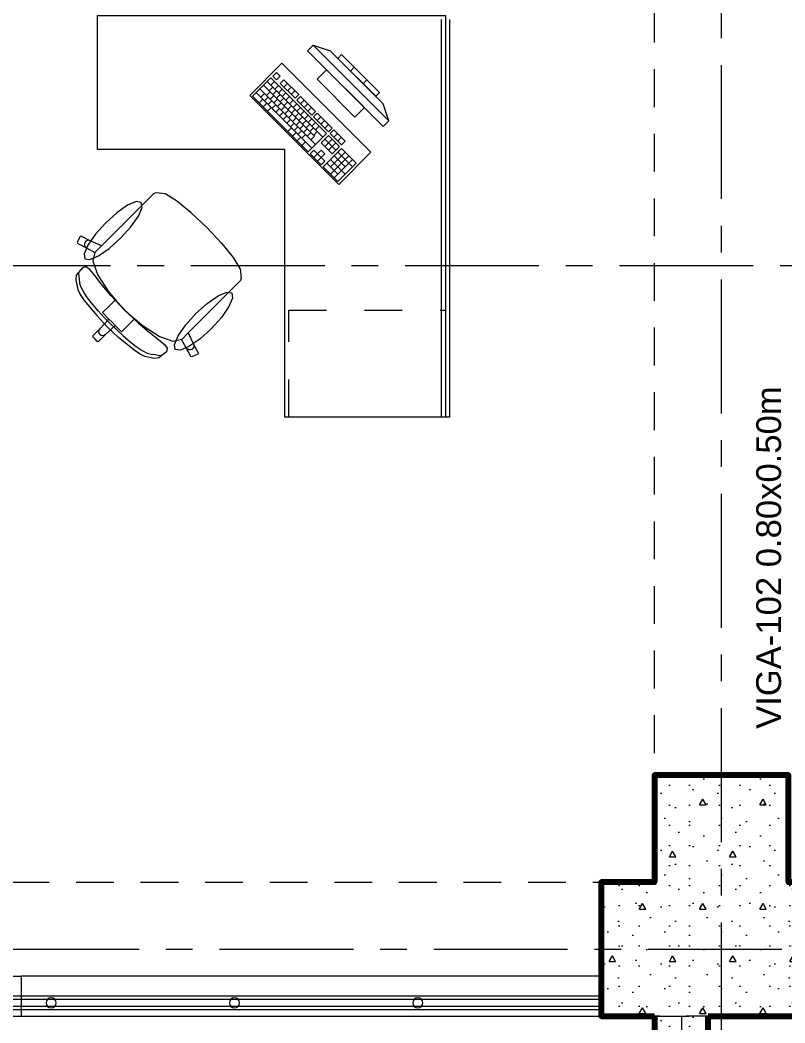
# Model space of a CAD drawing. Header units: inches. Extents: x -38 to 5698, y -33 to 92.
# Drawn here: x 219.701 to 222.557, y 7.175 to 10.918 of the extents above; entities that cross this region are included whole.
import ezdxf

# ---------------------------------------------------------------- set-up
doc = ezdxf.new("R2010")
doc.units = ezdxf.units.IN
doc.header["$MEASUREMENT"] = 0
doc.set_wipeout_variables(frame=1)
for name, pattern in [('Hidden Line', [0.195611, 0.141111, -0.0545]), ('Punto & Raya', [0.65, 0.5, -0.075, 0, -0.075]), ('Rayas', [0.282222, 0.141111, -0.141111]), ('Wipeout_Contour', [1, 0, -1])]:
    doc.linetypes.add(name, pattern=pattern)
for name, color, linetype in [('02 _ ARQ _ ALB _ Ejes Generales', 7, 'Continuous'), ('02 _ ARQ _ ZON _ Espacio.3D', 7, 'Continuous'), ('08 _ STR _ EXT _ 06 Columnas', 7, 'Continuous'), ('08 _ STR _ EXT _ 07 Losa Aligerada', 7, 'Continuous'), ('08 _ STR _ EXT _ 08 Placas', 7, 'Continuous'), ('08 _ STR _ EXT _ 09 Vigas', 7, 'Continuous'), ('Estructura - 04 MURO', 253, 'Continuous'), ('Interior - Escaleras & Barandillas', 7, 'Continuous'), ('Interior - Mobiliario', 7, 'Continuous'), ('Marcador - Secciones', 251, 'Continuous'), ('Notas - Etiquetas', 251, 'Continuous')]:
    doc.layers.add(name, color=color, linetype=linetype)
doc.styles.add('Estilo_Generado_4', font='swisse.ttf')
pattern_1 = [(0, (185.00002, 3e-09), (0, 0.3897114), [0.024375, -0.200625]), (0, (185.11252, 0.19486), (0, 0.3897114), [0.024375, -0.200625]), (60, (185.00002, 3e-09), (-0.3375, 0.1948557), [0.024375, -0.200625]), (60, (185.22502, 3e-09), (-0.3375, 0.1948557), [0.024375, -0.200625]), (120, (185.0244, 3e-09), (0.3375, 0.1948557), [0.024375, -0.200625]), (120, (185.2494, 3e-09), (0.3375, 0.1948557), [0.024375, -0.200625]), (0, (185.00002, 0.0375), (0, 0.075), [0, -0.075, 0, -0.1125]), (45, (185.03752, 0.0375), (-0.05303301, 0.05303301), [0, -0.05625, 0, -0.09375])]

msp = doc.modelspace()

# ---------------------------------------------------------------- hatches: boundary and pattern name
at = {"layer": '08 _ STR _ EXT _ 06 Columnas', "linetype": 'Continuous', "lineweight": 9}
h = msp.add_hatch(dxfattribs=at)
h.set_pattern_fill('HORMIGÓN_EN_MASA_0002', style=0, pattern_type=2)
h.set_pattern_definition(pattern_1)
h.paths.add_polyline_path([(222.27, 7.35), (222.07, 7.2), (222.27, 7.2)])
h = msp.add_hatch(dxfattribs=at)
h.set_pattern_fill('HORMIGÓN_EN_MASA_0002', style=0, pattern_type=2)
h.set_pattern_definition(pattern_1)
h.paths.add_polyline_path([(222.07, 7.2), (222.27, 7.35), (222.07, 7.35)])
at = {"layer": '08 _ STR _ EXT _ 08 Placas', "linetype": 'Continuous', "lineweight": 9}
h = msp.add_hatch(dxfattribs=at)
h.set_pattern_fill('HORMIGÓN_EN_MASA_0002', color=250, style=0, pattern_type=2)
h.set_pattern_definition(pattern_1)
h.paths.add_polyline_path([(222.07, 4.9463), (222.1404, 4.9463), (222.27, 5.8707), (222.27, 7.2), (222.07, 7.2)])

# ---------------------------------------------------------------- linework, layer by layer
at = {"layer": '02 _ ARQ _ ALB _ Ejes Generales', "color": 252, "linetype": 'Punto & Raya', "lineweight": 13}
for p, q in [((222.32, 3.05), (222.32, 44.9)), ((190.8454, 7.45), (239.57, 7.45))]:
    msp.add_line(p, q, dxfattribs=at)
at = {"layer": '02 _ ARQ _ ZON _ Espacio.3D', "color": 254, "linetype": 'Continuous', "lineweight": 0, "flags": 128}
msp.add_lwpolyline([(229.07, 16.9), (228.27, 16.9), (228.27, 17.35), (222.6196, 17.35), (222.6196, 17.15), (222.6196, 16.5), (222.0196, 16.5), (222.0196, 17.15), (219.27, 17.15), (219.27, 7.35), (221.87, 7.35), (221.87, 7.7), (222.07, 7.7), (222.07, 8.1), (222.57, 8.1), (222.57, 7.7), (222.77, 7.7), (222.77, 7.2), (222.27, 7.2), (222.27, 4.9463)], dxfattribs=at)
at = {"layer": '08 _ STR _ EXT _ 07 Losa Aligerada', "color": 7, "linetype": 'Rayas', "lineweight": 18, "flags": 128}
msp.add_lwpolyline([(193.22, 11.97, 1.049431), (198.7936, 6.3), (209.6002, 6.3), (209.6002, 6.2005), (214.7981, 6.2005), (214.7981, 7.2), (222.07, 7.2), (222.07, 5.6637), (223.2699, 5.6637), (223.2699, 4.2), (228.3699, 4.2), (228.3699, 5.6637), (229.57, 5.6637), (229.57, 7.2), (236.57, 7.2), (236.57, 14.9999), (236.57, 15.1499), (236.5699, 15.1499), (236.5699, 15.7999), (236.57, 15.7999), (236.57, 18.1001), (236.57, 20.35), (234.07, 20.35), (231.67, 20.35), (231.67, 22.35), (231.67, 22.6), (231.67, 24.5), (231.67, 24.75), (231.67, 26.75), (236.57, 26.75), (236.57, 29.7), (236.57, 35.2005), (236.57, 39.9), (228.67, 39.9), (223.5529, 39.9), (223.5529, 40.9), (218.9324, 40.9), (218.9324, 39.9), (208.37, 39.9), (208.37, 41.4352), (207.42, 41.4352), (207.42, 42.9), (202.22, 42.9), (202.22, 41.4352), (201.2699, 41.4352), (201.2699, 39.9), (196.27, 39.9), (196.27, 41.1), (192.87, 41.1), (192.87, 37.7), (194.07, 37.7), (194.07, 33.9), (193.17, 33.9), (193.17, 21.2663), (193.22, 21.2663)], format="xyb", close=True, dxfattribs=at)
at = {"layer": '08 _ STR _ EXT _ 07 Losa Aligerada', "color": 7, "linetype": 'Continuous', "lineweight": 18, "flags": 128}
msp.add_lwpolyline([(193.17, 6.3), (212.7179, 6.3), (212.7179, 6.2005), (217.425, 6.2005), (217.425, 7.2), (222.17, 7.2), (222.17, 4.4445), (223.2699, 4.4445), (223.2699, 4.2), (228.3699, 4.2), (228.3699, 4.4445), (229.37, 4.4445)], dxfattribs=at)
at = {"layer": '08 _ STR _ EXT _ 08 Placas', "color": 7, "linetype": 'Continuous', "lineweight": 80, "flags": 128}
for points in [[(222.07, 7.2), (222.07, 4.9463)], [(222.27, 5.8707), (222.27, 7.2)]]:
    msp.add_lwpolyline(points, dxfattribs=at)
at = {"layer": '08 _ STR _ EXT _ 09 Vigas', "color": 251, "linetype": 'Hidden Line', "lineweight": 13}
for p, q in [((222.07, 7.7), (222.07, 16.9)), ((215.57, 7.7), (222.07, 7.7)), ((222.57, 7.2), (222.07, 7.2))]:
    msp.add_line(p, q, dxfattribs=at)
at = {"layer": 'Interior - Mobiliario', "color": 175, "linetype": 'Continuous', "lineweight": 13}
for p, q in [((221.2745, 9.4353), (221.2745, 10.9203)), ((221.3045, 10.9203), (221.3045, 9.4353)), ((220.7956, 10.8242), (220.7743, 10.803)), ((221.0784, 10.5414), (220.7956, 10.8242)), ((220.7956, 10.8242), (220.8592, 10.803)), ((220.7743, 10.803), (221.0572, 10.5202)), ((220.8592, 10.803), (221.0572, 10.605)), ((220.9016, 10.7889), (220.8875, 10.7747)), ((221.043, 10.6474), (220.9016, 10.7889)), ((220.8875, 10.7747), (221.0289, 10.6333)), ((220.6582, 10.7225), (220.6445, 10.7088)), ((220.6445, 10.7088), (220.6583, 10.6949)), ((220.672, 10.7086), (220.6582, 10.7225)), ((220.6583, 10.6949), (220.672, 10.7086)), ((220.8451, 10.7323), (220.8097, 10.6969)), ((220.9865, 10.5909), (220.8451, 10.7323)), ((220.9346, 10.7276), (220.9488, 10.7417)), ((220.6376, 10.7019), (220.569, 10.6333)), ((220.6102, 10.6745), (220.8006, 10.4841)), ((220.6239, 10.6882), (220.8316, 10.4805)), ((220.6309, 10.6537), (220.6447, 10.6674)), ((220.8453, 10.4942), (220.6376, 10.7019)), ((220.6377, 10.6744), (220.6514, 10.6881)), ((220.6516, 10.6605), (220.6653, 10.6742)), ((220.6859, 10.6948), (220.6721, 10.6811)), ((220.6721, 10.6811), (220.7275, 10.6257)), ((220.7413, 10.6394), (220.6859, 10.6948)), ((220.686, 10.6672), (220.6997, 10.6809)), ((220.6998, 10.6534), (220.7136, 10.6671)), ((220.8097, 10.6969), (220.9511, 10.5555)), ((220.9818, 10.6804), (220.9959, 10.6946)), ((220.569, 10.6333), (220.7767, 10.4256)), ((220.5827, 10.6471), (220.7905, 10.4393)), ((220.5965, 10.6608), (220.8042, 10.4531)), ((220.6, 10.6298), (220.6138, 10.6435)), ((220.6139, 10.6159), (220.6276, 10.6296)), ((220.6207, 10.6365), (220.6344, 10.6503)), ((220.6345, 10.6227), (220.6482, 10.6364)), ((220.6448, 10.6399), (220.6585, 10.6536)), ((220.6586, 10.626), (220.6723, 10.6397)), ((220.6654, 10.6467), (220.6791, 10.6604)), ((220.6793, 10.6328), (220.693, 10.6465)), ((220.6931, 10.619), (220.7068, 10.6327)), ((220.7137, 10.6395), (220.7274, 10.6532)), ((220.7275, 10.6257), (220.7413, 10.6394)), ((220.7482, 10.6325), (220.7345, 10.6188)), ((220.8036, 10.5771), (220.7482, 10.6325)), ((221.0289, 10.6333), (221.043, 10.6474)), ((220.5933, 10.6091), (220.607, 10.6228)), ((220.6088, 10.5935), (220.6226, 10.6072)), ((220.6277, 10.6021), (220.6415, 10.6158)), ((220.6416, 10.5882), (220.6553, 10.6019)), ((220.6484, 10.6088), (220.6621, 10.6226)), ((220.6622, 10.595), (220.6759, 10.6087)), ((220.6725, 10.6122), (220.6862, 10.6259)), ((220.6761, 10.5812), (220.6898, 10.5949)), ((220.6863, 10.5983), (220.7, 10.612)), ((220.7002, 10.5845), (220.7139, 10.5982)), ((220.707, 10.6051), (220.7207, 10.6188)), ((220.7208, 10.5913), (220.7345, 10.605)), ((220.7345, 10.6188), (220.7899, 10.5634)), ((220.7483, 10.6049), (220.762, 10.6186)), ((220.7622, 10.5911), (220.7759, 10.6048)), ((221.0784, 10.5414), (221.0572, 10.605)), ((220.6244, 10.578), (220.6381, 10.5917)), ((220.6554, 10.5744), (220.6692, 10.5881)), ((220.6693, 10.5605), (220.683, 10.5742)), ((220.6831, 10.5467), (220.6968, 10.5604)), ((220.6899, 10.5673), (220.7036, 10.581)), ((220.7038, 10.5535), (220.7175, 10.5672)), ((220.714, 10.5706), (220.7277, 10.5843)), ((220.7279, 10.5568), (220.7416, 10.5705)), ((220.7347, 10.5774), (220.7484, 10.5911)), ((220.7417, 10.5429), (220.7554, 10.5566)), ((220.7485, 10.5636), (220.7622, 10.5773)), ((220.7624, 10.5497), (220.7761, 10.5634)), ((220.776, 10.5772), (220.7897, 10.5909)), ((220.7899, 10.5634), (220.8036, 10.5771)), ((220.8105, 10.5702), (220.7968, 10.5564)), ((220.7968, 10.5564), (220.8522, 10.5011)), ((220.8659, 10.5148), (220.8105, 10.5702)), ((220.8106, 10.5426), (220.8243, 10.5563)), ((220.9511, 10.5555), (220.9865, 10.5909)), ((220.697, 10.5328), (220.7107, 10.5465)), ((220.7108, 10.519), (220.7245, 10.5327)), ((220.7176, 10.5396), (220.7313, 10.5533)), ((220.7247, 10.5051), (220.7384, 10.5188)), ((220.7315, 10.5258), (220.7452, 10.5395)), ((220.7453, 10.5119), (220.759, 10.5256)), ((220.7556, 10.5291), (220.7693, 10.5428)), ((220.7694, 10.5152), (220.7831, 10.529)), ((220.7762, 10.5359), (220.7899, 10.5496)), ((220.7901, 10.522), (220.8038, 10.5357)), ((220.8039, 10.5082), (220.8176, 10.5219)), ((220.8245, 10.5288), (220.8382, 10.5425)), ((220.8383, 10.5149), (220.852, 10.5286)), ((221.0572, 10.5202), (221.0784, 10.5414)), ((220.7006, 10.5018), (220.7143, 10.5155)), ((220.7179, 10.4845), (220.7316, 10.4982)), ((220.7352, 10.4672), (220.7489, 10.4809)), ((220.7385, 10.4913), (220.7522, 10.505)), ((220.7524, 10.4774), (220.7661, 10.4911)), ((220.7592, 10.4981), (220.7729, 10.5118)), ((220.773, 10.4842), (220.7867, 10.4979)), ((220.7767, 10.4256), (220.8453, 10.4942)), ((220.7833, 10.5014), (220.797, 10.5151)), ((220.7869, 10.4704), (220.8006, 10.4841)), ((220.7971, 10.4875), (220.8108, 10.5013)), ((220.8522, 10.4873), (220.8248, 10.4599)), ((220.8522, 10.5011), (220.8659, 10.5148)), ((220.8938, 10.4457), (220.8522, 10.4873)), ((220.8728, 10.5078), (220.8591, 10.4941)), ((220.8591, 10.4941), (220.9006, 10.4526)), ((220.9143, 10.4663), (220.8728, 10.5078)), ((220.8729, 10.4803), (220.8866, 10.494)), ((220.8868, 10.4664), (220.9005, 10.4802)), ((220.7525, 10.4499), (220.7662, 10.4636)), ((220.8248, 10.4599), (220.8663, 10.4183)), ((220.8385, 10.4736), (220.8801, 10.432)), ((220.8387, 10.446), (220.8661, 10.4734)), ((220.8525, 10.4322), (220.8799, 10.4596)), ((220.8663, 10.4183), (220.8938, 10.4457)), ((220.9006, 10.4526), (220.9143, 10.4663)), ((220.7974, 10.4324), (220.7837, 10.4187)), ((220.7837, 10.4187), (220.8252, 10.3772)), ((220.8112, 10.4186), (220.7974, 10.4324)), ((220.7975, 10.4049), (220.8112, 10.4186)), ((220.8249, 10.4323), (220.8112, 10.4186)), ((220.8112, 10.4186), (220.8251, 10.4047)), ((220.8388, 10.4184), (220.8249, 10.4323)), ((220.8251, 10.4047), (220.8388, 10.4184)), ((220.9007, 10.4388), (220.8321, 10.3702)), ((220.8597, 10.3701), (220.9145, 10.425)), ((220.8598, 10.3425), (220.9284, 10.4111)), ((220.8733, 10.4114), (220.9148, 10.3698)), ((220.887, 10.4251), (220.9424, 10.3697)), ((220.9561, 10.3834), (220.9007, 10.4388)), ((220.8114, 10.391), (220.8251, 10.4047)), ((220.8389, 10.3909), (220.8251, 10.4047)), ((220.8252, 10.3772), (220.8389, 10.3909)), ((220.8321, 10.3702), (220.8875, 10.3149)), ((220.8458, 10.384), (220.8874, 10.3424)), ((220.8596, 10.3977), (220.9149, 10.3423)), ((220.8737, 10.3287), (220.9422, 10.3973)), ((220.8875, 10.3149), (220.9561, 10.3834)), ((220.1999, 10.2699), (220.1779, 10.248)), ((220.2092, 10.2728), (220.1999, 10.2699)), ((220.2431, 10.2688), (220.2092, 10.2728)), ((220.2452, 10.2679), (220.2431, 10.2688)), ((220.2853, 10.243), (220.2452, 10.2679)), ((220.1524, 10.2225), (220.0046, 10.0746)), ((220.1779, 10.248), (220.1524, 10.2225)), ((220.3389, 10.1994), (220.2853, 10.243)), ((220.3397, 10.1988), (220.3389, 10.1994)), ((220.3981, 10.1439), (220.3397, 10.1988)), ((220.3981, 10.1439), (220.4529, 10.0856)), ((219.9256, 10.1099), (219.9148, 10.0885)), ((219.9297, 10.1112), (219.9256, 10.1099)), ((219.9628, 10.0942), (219.9297, 10.1112)), ((219.9148, 10.0885), (219.9162, 10.0845)), ((219.9162, 10.0845), (219.9493, 10.0675)), ((219.9426, 10.0877), (219.941, 10.0821)), ((219.941, 10.0821), (219.9418, 10.0763)), ((219.9418, 10.0763), (219.9446, 10.0711)), ((219.9462, 10.0923), (219.9426, 10.0877)), ((219.9446, 10.0711), (219.9493, 10.0675)), ((219.9513, 10.0952), (219.9462, 10.0923)), ((219.9571, 10.0958), (219.9513, 10.0952)), ((219.9628, 10.0942), (219.9571, 10.0958)), ((220.0046, 10.0746), (219.9628, 10.0942)), ((219.9803, 10.0504), (220.0046, 10.0746)), ((220.4529, 10.0856), (220.4536, 10.0847)), ((220.4536, 10.0847), (220.4972, 10.0311)), ((219.9493, 10.0675), (219.9803, 10.0502)), ((219.9803, 10.0502), (219.9728, 10.0182)), ((219.9803, 10.0504), (219.9803, 10.0502)), ((220.4972, 10.0311), (220.5221, 9.991)), ((219.9471, 9.9965), (219.9342, 9.9931)), ((219.9614, 9.9865), (219.9471, 9.9965)), ((219.9728, 10.0182), (219.9912, 9.9663)), ((219.911, 9.9653), (219.9091, 9.9485)), ((219.9342, 9.9931), (219.911, 9.9653)), ((219.9206, 9.9705), (219.9198, 9.975)), ((219.9214, 9.9625), (219.9206, 9.9705)), ((219.9234, 9.9517), (219.9214, 9.9625)), ((219.98, 9.9642), (219.9614, 9.9865)), ((220.008, 9.9281), (219.98, 9.9642)), ((219.9912, 9.9663), (220.0325, 9.9024)), ((220.5221, 9.991), (220.523, 9.9889)), ((220.523, 9.9889), (220.527, 9.955)), ((219.9091, 9.9485), (219.9169, 9.9123)), ((219.9246, 9.9363), (219.9234, 9.9517)), ((219.9285, 9.9216), (219.9246, 9.9363)), ((219.9385, 9.9027), (219.9285, 9.9216)), ((220.0407, 9.8887), (220.008, 9.9281)), ((220.5022, 9.9237), (220.4766, 9.8982)), ((220.5241, 9.9457), (220.5022, 9.9237)), ((220.527, 9.955), (220.5241, 9.9457)), ((219.9169, 9.9123), (219.9258, 9.8931)), ((219.9258, 9.8931), (219.9407, 9.8714)), ((219.9533, 9.8809), (219.9385, 9.9027)), ((220.0325, 9.9024), (220.0573, 9.8743)), ((220.0901, 9.836), (220.0407, 9.8887)), ((220.4766, 9.8982), (220.3288, 9.7504)), ((219.9407, 9.8714), (219.9876, 9.8147)), ((219.9719, 9.8571), (219.9533, 9.8809)), ((219.9931, 9.8324), (219.9719, 9.8571)), ((220.0299, 9.8469), (220.0088, 9.8258)), ((220.0573, 9.8743), (220.0299, 9.8469)), ((220.0573, 9.8743), (220.0906, 9.8364)), ((219.9876, 9.8147), (220.0267, 9.7725)), ((220.0156, 9.8077), (219.9931, 9.8324)), ((220.0088, 9.8258), (220.0324, 9.8021)), ((220.0384, 9.7843), (220.0156, 9.8077)), ((220.0901, 9.836), (220.1429, 9.7865)), ((220.1285, 9.8031), (220.0906, 9.8364)), ((220.0324, 9.8021), (219.9984, 9.7656)), ((220.0563, 9.7782), (220.0198, 9.7443)), ((220.0689, 9.7334), (220.0267, 9.7725)), ((220.0324, 9.8021), (220.0444, 9.7902)), ((220.0384, 9.7843), (220.0619, 9.7614)), ((220.0563, 9.7782), (220.0444, 9.7902)), ((220.0799, 9.7546), (220.0563, 9.7782)), ((220.1011, 9.7758), (220.0799, 9.7546)), ((220.1285, 9.8031), (220.1011, 9.7758)), ((220.1566, 9.7783), (220.1285, 9.8031)), ((220.1429, 9.7865), (220.1822, 9.7538)), ((220.2204, 9.737), (220.1566, 9.7783)), ((219.9984, 9.7656), (219.9723, 9.7395)), ((219.9723, 9.7395), (219.9724, 9.7353)), ((219.9724, 9.7353), (219.9809, 9.7267)), ((220.0198, 9.7443), (219.9937, 9.7182)), ((219.9952, 9.7607), (219.9941, 9.755)), ((219.9941, 9.755), (219.9952, 9.7492)), ((219.9984, 9.7656), (219.9952, 9.7607)), ((219.9952, 9.7492), (219.9985, 9.7443)), ((220.0034, 9.7411), (219.9985, 9.7443)), ((220.0092, 9.7399), (220.0034, 9.7411)), ((220.0149, 9.741), (220.0092, 9.7399)), ((220.0198, 9.7443), (220.0149, 9.741)), ((220.0619, 9.7614), (220.0865, 9.7389)), ((220.1256, 9.6866), (220.0689, 9.7334)), ((220.0865, 9.7389), (220.1113, 9.7177)), ((220.1822, 9.7538), (220.2184, 9.7259)), ((220.2724, 9.7187), (220.2204, 9.737)), ((220.3046, 9.7262), (220.3288, 9.7504)), ((220.3288, 9.7504), (220.3484, 9.7086)), ((219.9894, 9.7182), (219.9809, 9.7267)), ((219.9937, 9.7182), (219.9894, 9.7182)), ((220.1113, 9.7177), (220.1351, 9.6991)), ((220.1351, 9.6991), (220.1569, 9.6843)), ((220.2184, 9.7259), (220.2407, 9.7073)), ((220.2407, 9.7073), (220.2507, 9.6929)), ((220.3043, 9.7261), (220.2724, 9.7187)), ((220.3046, 9.7262), (220.3043, 9.7261)), ((220.3217, 9.6951), (220.3043, 9.7261)), ((220.3253, 9.6905), (220.3217, 9.6951)), ((220.3386, 9.662), (220.3217, 9.6951)), ((220.3493, 9.6971), (220.3465, 9.692)), ((220.3484, 9.7086), (220.35, 9.703)), ((220.3484, 9.7086), (220.3654, 9.6755)), ((220.35, 9.703), (220.3493, 9.6971)), ((220.1473, 9.6717), (220.1256, 9.6866)), ((220.1665, 9.6627), (220.1473, 9.6717)), ((220.1569, 9.6843), (220.1757, 9.6743)), ((220.2026, 9.6549), (220.1665, 9.6627)), ((220.1757, 9.6743), (220.1905, 9.6704)), ((220.1905, 9.6704), (220.2059, 9.6693)), ((220.2194, 9.6568), (220.2026, 9.6549)), ((220.2059, 9.6693), (220.2167, 9.6672)), ((220.2167, 9.6672), (220.2247, 9.6665)), ((220.2473, 9.68), (220.2194, 9.6568)), ((220.2247, 9.6665), (220.2292, 9.6657)), ((220.2507, 9.6929), (220.2473, 9.68)), ((220.3304, 9.6876), (220.3253, 9.6905)), ((220.3363, 9.6869), (220.3304, 9.6876)), ((220.3419, 9.6884), (220.3363, 9.6869)), ((220.3427, 9.6607), (220.3386, 9.662)), ((220.3465, 9.692), (220.3419, 9.6884)), ((220.3641, 9.6715), (220.3427, 9.6607)), ((220.3654, 9.6755), (220.3641, 9.6715)), ((221.3045, 9.4353), (221.2745, 9.4353))]:
    msp.add_line(p, q, dxfattribs=at)
at = {"layer": 'Interior - Mobiliario', "color": 175, "linetype": 'Rayas', "lineweight": 13}
for p, q in [((220.7045, 9.4353), (220.7045, 9.8353)), ((220.7045, 9.8353), (221.2895, 9.8353))]:
    msp.add_line(p, q, dxfattribs=at)
at = {"layer": 'Interior - Mobiliario', "color": 175, "linetype": 'Continuous', "lineweight": 13, "flags": 128}
for points in [[(221.2895, 10.9353), (221.2895, 9.4353), (220.6895, 9.4353), (220.6895, 10.4353), (219.9895, 10.4353), (219.9895, 10.9353)], [(220.6789, 10.757), (220.5587, 10.6368), (220.891, 10.3045), (221.0112, 10.4247)], [(220.0196, 10.1604), (219.9815, 10.1179), (219.9535, 10.0776), (219.9399, 10.0455), (219.9427, 10.0266), (219.9617, 10.0237), (219.9937, 10.0373), (220.0341, 10.0653), (220.0766, 10.1035), (220.1147, 10.146), (220.1427, 10.1863), (220.1563, 10.2184), (220.1535, 10.2373), (220.1346, 10.2402), (220.1025, 10.2266), (220.0621, 10.1986)], [(220.4146, 9.7655), (220.3721, 9.7273), (220.3317, 9.6993), (220.2997, 9.6857), (220.2807, 9.6886), (220.2779, 9.7075), (220.2915, 9.7396), (220.3195, 9.7799), (220.3576, 9.8224), (220.4001, 9.8606), (220.4405, 9.8886), (220.4726, 9.9022), (220.4915, 9.8993), (220.4943, 9.8804), (220.4807, 9.8483), (220.4527, 9.808)]]:
    msp.add_lwpolyline(points, close=True, dxfattribs=at)
at = {"layer": 'Marcador - Secciones', "color": 251, "linetype": 'Punto & Raya', "lineweight": 13}
msp.add_line((189.9384, 10.0018), (231.3507, 10.0018), dxfattribs=at)

# ---------------------------------------------------------------- texts
at = {"layer": 'Notas - Etiquetas', "color": 8, "linetype": 'Continuous', "lineweight": 13, "insert": (222.5433, 8.2724), "char_height": 0.0925, "attachment_point": 7, "rotation": 90, "style": 'Estilo_Generado_4'}
msp.add_mtext('\\A1;{\\pql;\\fSwis721 Ex BT|b0|i0|c0|p34;VIGA-102\\fSwis721 Ex BT|b0|i0|c0|p34; \\fSwis721 Ex BT|b0|i0|c0|p34;0.80\\fSwis721 Ex BT|b0|i0|c0|p34;x\\fSwis721 Ex BT|b0|i0|c0|p34;0.50\\fSwis721 Ex BT|b0|i0|c0|p34;m}', dxfattribs=at)

# ---------------------------------------------------------------- next in the draw order: wipeouts: each hides what was drawn before it
at = {"color": 254, "linetype": 'Wipeout_Contour', "lineweight": 0, "ltscale": 6575.689694}
msp.add_wipeout([(219.7064, 7.35), (219.7064, 7.2), (221.87, 7.2), (221.87, 7.35)], dxfattribs=at).dxf.layer = 'Estructura - 04 MURO'

# ---------------------------------------------------------------- next in the draw order: hatches: boundary and pattern name
at = {"layer": '08 _ STR _ EXT _ 06 Columnas', "linetype": 'Continuous', "lineweight": 9}
h = msp.add_hatch(dxfattribs=at)
h.set_pattern_fill('HORMIGÓN_EN_MASA_0002', style=0, pattern_type=2)
h.set_pattern_definition(pattern_1)
h.paths.add_polyline_path([(221.87, 7.7), (221.87, 7.2), (222.07, 7.2), (222.07, 7.35), (222.27, 7.35), (222.27, 7.2), (222.77, 7.2), (222.77, 7.7), (222.57, 7.7), (222.57, 8.1), (222.07, 8.1), (222.07, 7.7)])

# ---------------------------------------------------------------- next in the draw order: linework, layer by layer
at = {"layer": '08 _ STR _ EXT _ 06 Columnas', "color": 7, "linetype": 'Continuous', "lineweight": 80, "flags": 128}
msp.add_lwpolyline([(222.27, 7.2), (222.77, 7.2), (222.77, 7.7), (222.57, 7.7), (222.57, 8.1), (222.07, 8.1), (222.07, 7.7), (221.87, 7.7), (221.87, 7.2), (222.07, 7.2)], dxfattribs=at)
at = {"layer": '08 _ STR _ EXT _ 09 Vigas', "color": 251, "linetype": 'Hidden Line', "lineweight": 13}
msp.add_line((194.57, 7.2), (236.57, 7.2), dxfattribs=at)
at = {"layer": 'Estructura - 04 MURO', "color": 7, "linetype": 'Continuous', "lineweight": 13, "flags": 128}
for points in [[(221.87, 7.35), (219.7064, 7.35)], [(219.7064, 7.2), (219.7064, 7.35)], [(219.7064, 7.2), (221.87, 7.2)]]:
    msp.add_lwpolyline(points, dxfattribs=at)
at = {"layer": 'Interior - Escaleras & Barandillas', "color": 161, "linetype": 'Continuous', "lineweight": 13, "flags": 128}
for points in [[(221.87, 7.225), (221.87, 7.275), (217.0795, 7.275), (217.0795, 7.225)], [(221.87, 7.2375), (221.87, 7.2625), (217.0795, 7.2625), (217.0795, 7.2375)], [(221.87, 7.2375), (221.87, 7.2625), (217.0795, 7.2625), (217.0795, 7.2375)], [(221.87, 7.2375), (221.87, 7.2625), (217.0795, 7.2625), (217.0795, 7.2375)]]:
    msp.add_lwpolyline(points, close=True, dxfattribs=at)
for points in [[(219.8169, 7.2688, 1), (219.8169, 7.2313, 1)], [(220.5013, 7.2688, 1), (220.5013, 7.2313, 1)], [(221.1857, 7.2688, 1), (221.1857, 7.2313, 1)]]:
    msp.add_lwpolyline(points, format="xyb", close=True, dxfattribs=at)

doc.saveas('drawing.dxf')
